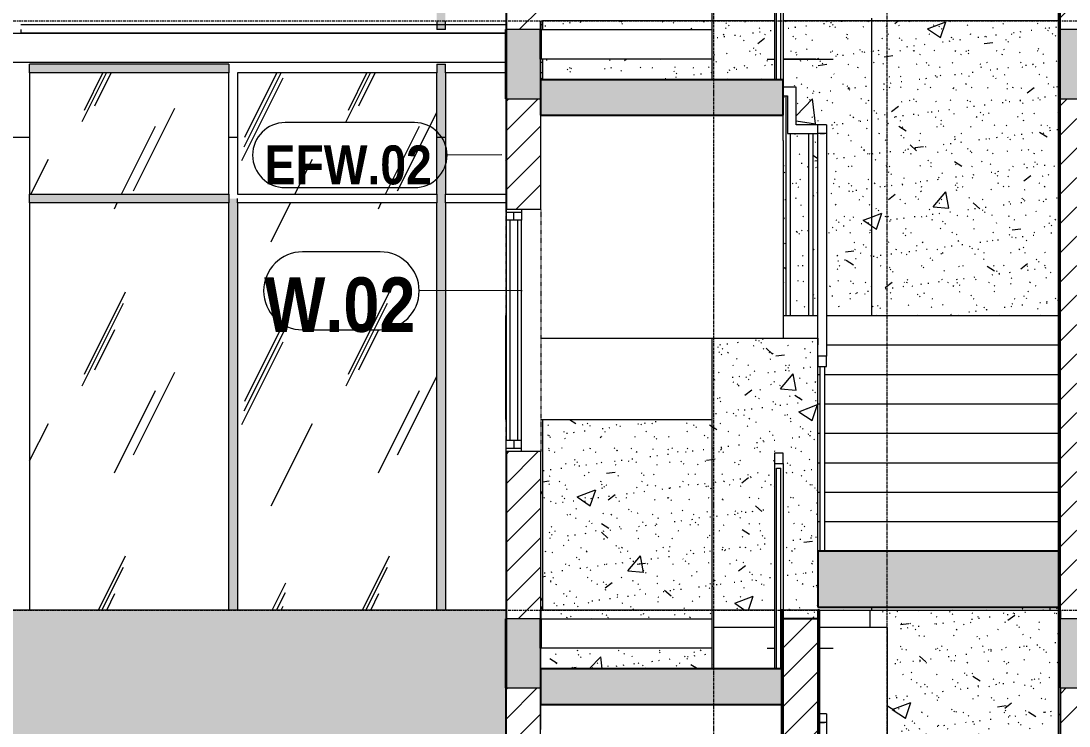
# Model space of a CAD drawing. Header units: millimetres. Extents: x 1240 to 198004, y -7796 to 35300.
# Drawn here: x 20537 to 26587, y 4930 to 9000 of the extents above; entities that cross this region are included whole.
import ezdxf

# ---------------------------------------------------------------- set-up
doc = ezdxf.new("R2010")
doc.units = ezdxf.units.MM
for name, pattern in [('1 NÉT CALL OUT', [6, 3, -3]), ('Centre', [31.75, 6.35, -4.7625, 15.875, -4.7625]), ('Grid Line', [22.225, 12.7, -3.175, 3.175, -3.175])]:
    doc.linetypes.add(name, pattern=pattern)
for name, color, linetype, lineweight in [('0-1', 7, 'Continuous', 5), ('A-DETL-GENF-1', 7, 'Continuous', 9), ('A-DETL-THIN', 151, 'Continuous', 9), ('A-FLOR', 192, 'Continuous', 9), ('A-FLOR-1', 10, 'Continuous', 35), ('A-FLOR-2', 7, 'Continuous', 9), ('A-FLOR-HRAL', 11, 'Continuous', 9), ('A-FLOR-HRAL-2', 11, 'Continuous', 18), ('A-FLOR-LEVL-2', 51, 'Centre', 9), ('A-FLOR-PATT-1', 7, 'Continuous', 9), ('A-GLAZ', 151, 'Continuous', 9), ('A-GLAZ-3', 7, '1 NÉT CALL OUT', 9), ('A-GLAZ-4', 55, '1 NÉT CALL OUT', 9), ('A-GLAZ-5', 151, 'Continuous', 18), ('A-GLAZ-CURT', 52, 'Continuous', 9), ('A-GLAZ-CWMG', 51, 'Continuous', 9), ('A-GLAZ-IDEN', 152, 'Continuous', 9), ('A-WALL', 113, 'Continuous', 9), ('A-WALL-1', 113, 'Continuous', 25), ('A-WALL-IDEN', 211, 'Continuous', 9), ('A-WALL-PATT-3', 111, 'Continuous', 5), ('A-WALL-PATT-4', 111, 'Continuous', 9), ('E-LITE-EQPM', 33, 'Continuous', 9), ('I-WALL', 2, 'Continuous', 9), ('I-WALL-2', 2, 'Continuous', 25), ('S-BEAM-1', 12, 'Continuous', 5), ('S-BEAM-2', 10, 'Continuous', 35), ('S-BEAM-3', 7, 'Continuous', 9), ('S-COLS-1', 7, 'Continuous', 9), ('S-GRID-1', 1, 'Grid Line', 9), ('S-STRS', 31, 'Continuous', 9), ('S-STRS-1', 31, 'Continuous', 5), ('S-STRS-2', 31, 'Continuous', 25)]:
    doc.layers.add(name, color=color, linetype=linetype, lineweight=lineweight)
doc.styles.add('Arial_B', font='arialbd.ttf', dxfattribs={"width": 0.85, "height": 225})
doc.styles.add('Arial_B_1', font='arialbd.ttf', dxfattribs={"width": 0.85, "height": 315})
pattern_1 = [(45, (377.74, 0), (-84.8528, 84.8528), [])]
pattern_2 = [(63.435, (2168, 104.33), (-0.001, 1524.001), [532.46, -2875.3]), (63.435, (644, 104.33), (-0.001, 1524.001), [532.46, -2875.3]), (63.435, (2897.55, 398.8), (-0.001, 1524.001), [532.46, -2875.3]), (63.435, (1373.55, 398.8), (-0.001, 1524.001), [532.46, -2875.3]), (63.435, (2787.1, 294.83), (-0.001, 1524.001), [532.46, -2875.3]), (63.435, (1263.1, 294.83), (-0.001, 1524.001), [532.46, -2875.3]), (63.435, (2674.6, 890.1), (-0.001, 1524.001), [258.8, -3148.965]), (63.435, (1150.6, 890.1), (-0.001, 1524.001), [258.8, -3148.965]), (63.435, (2600.96, 797.95), (-0.001, 1524.001), [532.46, -2875.3]), (63.435, (1076.96, 797.95), (-0.001, 1524.001), [532.46, -2875.3]), (63.435, (2613.95, 864.1), (-0.001, 1524.001), [532.46, -2875.3]), (63.435, (1089.95, 864.1), (-0.001, 1524.001), [532.46, -2875.3]), (63.435, (1999.1, 573.94), (-0.001, 1524.001), [532.46, -2875.3]), (63.435, (475.1, 573.94), (-0.001, 1524.001), [532.46, -2875.3]), (63.435, (2012.1, 651.9), (-0.001, 1524.001), [532.46, -2875.3]), (63.435, (488.1, 651.9), (-0.001, 1524.001), [532.46, -2875.3]), (63.435, (2015.6, 708.1), (-0.001, 1524.001), [532.46, -2875.3]), (63.435, (491.6, 708.1), (-0.001, 1524.001), [532.46, -2875.3])]
pattern_3 = [(50, (377.7, 0), (1093.104, -95.634), [114.3, -1257.3]), (355, (377.7, 0), (-211.457, 1146.34), [91.44, -1005.84]), (100.451, (468.8, -8), (881.656, 1050.7), [97.14, -1068.54]), (46.184, (377.7, 304.8), (1626.475, -252.26), [171.45, -1885.95]), (96.636, (513.3, 283.8), (1424.42, 1484.565), [145.71, -1602.81]), (351.184, (377.7, 304.8), (1424.43, 1484.55), [137.16, -1508.76]), (21, (530.1, 228.6), (909.686, -613.59), [114.3, -1257.3]), (326, (530.1, 228.6), (370.81, 1105.13), [91.44, -1005.84]), (71.451, (606, 177.5), (1280.503, 491.528), [97.14, -1068.54]), (37.5, (377.74, 0), (18.5313, 507.33), [50.292, -943.356, 50.292, -970.788, -1009.65]), (37.5, (377.74, 0), (18.5313, 507.33), [-2014.728, 50.292, -959.358]), (7.5, (377.74, 0), (400.918, 601.084), [50.292, -531.876, 50.292, -920.496, -384.81]), (7.5, (377.74, 0), (400.918, 601.084), [-1552.956, 50.292, -334.518]), (327.5, (37.9, 0), (813.545, -34.374), [50.292, -330.708, 50.292, -1138.428, -1577.34]), (327.5, (37.9, 0), (813.545, -34.374), [-1569.72, 50.292, -1527.048]), (317.5, (-114.5, 0), (888.775, 152.56), [50.292, -445.008, 50.292, -739.14, -1120.14]), (317.5, (-114.5, 0), (888.775, 152.56), [-1284.732, 50.292, -1069.848])]
pattern_4 = [(37.5, (377.74, 0), (-4.79953, 146.8239), [5.029, -110.795, 5.029, -124.511, -123.825]), (37.5, (377.74, 0), (-4.79953, 146.8239), [-245.364, 5.029, -118.796]), (7.5, (377.74, 0), (134.8574, 215.0472), [5.029, -57.455, 5.029, -99.365, -40.005]), (7.5, (377.74, 0), (134.8574, 215.0472), [-166.878, 5.029, -34.976]), (327.5, (284.02, 0), (237.29776, 0.4316), [5.029, -33.071, 5.029, -132.131, -179.07]), (327.5, (284.02, 0), (237.29776, 0.4316), [-175.26, 5.029, -174.041]), (317.5, (284.02, 0), (229.067, 66.8792), [5.029, -14.021, 5.029, -84.887, -102.87]), (317.5, (284.02, 0), (229.067, 66.8792), [-108.966, 5.029, -97.841])]
pattern_5 = [(45, (377.74, 0), (-79.5495, 79.5495), [])]

# ---------------------------------------------------------------- blocks, each defined once
blk = doc.blocks.new('NCV_TKTC_KET CAU_rvt-1-TKCS_MẶT ĐỨNG NỘI KHU 1')
at = {"layer": 'A-FLOR-PATT-1'}
h = blk.add_hatch(color=256, dxfattribs=at)
h.paths.add_polyline_path([(23535.3, 8780), (23537.4, 8780), (23537.4, 8950), (23535.3, 8948.3)])
h.paths.add_polyline_path([(23335.3, 8780), (23337.4, 8781.7), (23337.4, 8950), (23335.3, 8950)])
h = blk.add_hatch(color=256, dxfattribs=at)
h.paths.add_polyline_path([(23337.4, 5380), (23337.4, 5550), (23335.3, 5550), (23335.3, 5380)])
h.paths.add_polyline_path([(23537.4, 5380), (23537.4, 5550), (23535.3, 5550), (23535.3, 5380)])
at = {"layer": 'S-BEAM-1'}
for points in [[(23335.3, 8550), (23337.4, 8550), (23337.4, 8950), (23335.3, 8950), (23335.3, 8770.8)], [(23335.3, 5150), (23337.4, 5150), (23337.4, 5550), (23335.3, 5550)]]:
    blk.add_hatch(color=256, dxfattribs=at).paths.add_polyline_path(points)
at = {"layer": 'A-FLOR-1'}
for p, q in [((23337.4, 8950), (23335.3, 8950)), ((23335.3, 8950), (23335.3, 8780)), ((23537.4, 8950), (23535.3, 8950)), ((23537.4, 8780), (23537.4, 8950)), ((23335.3, 8780), (23337.4, 8780)), ((23535.3, 8780), (23537.4, 8780)), ((23337.4, 5550), (23335.3, 5550)), ((23335.3, 5550), (23335.3, 5380)), ((23537.4, 5550), (23535.3, 5550)), ((23537.4, 5380), (23537.4, 5550)), ((23335.3, 5380), (23337.4, 5380)), ((23535.3, 5380), (23537.4, 5380))]:
    blk.add_line(p, q, dxfattribs=at)
at = {"layer": 'A-FLOR-2'}
for p, q in [((17636.9, 8930), (23335.3, 8930)), ((23537.4, 8950), (24526.9, 8950)), ((24526.9, 8780), (23537.4, 8780)), ((23335.3, 8760), (17636.9, 8760)), ((23547.4, 8760), (23537.4, 8760)), ((23537.4, 5550), (24526.9, 5550)), ((24526.9, 5380), (23537.4, 5380))]:
    blk.add_line(p, q, dxfattribs=at)
at = {"layer": 'S-BEAM-2'}
for p, q in [((23337.4, 8950), (23335.3, 8950)), ((23335.3, 8950), (23335.3, 8550)), ((23335.3, 8550), (23337.4, 8550)), ((23337.4, 5550), (23335.3, 5550)), ((23335.3, 5550), (23335.3, 5150)), ((23335.3, 5150), (23337.4, 5150))]:
    blk.add_line(p, q, dxfattribs=at)
at = {"layer": 'S-BEAM-3'}
for p, q in [((17636.9, 8930), (23335.3, 8930)), ((17636.9, 8330), (20586.9, 8330)), ((21736.9, 8330), (21786.9, 8330)), ((22936.9, 8330), (22986.9, 8330)), ((23335.3, 6700), (23335.3, 7300)), ((23335.3, 7300), (23337.4, 7300)), ((23335.3, 6700), (23337.4, 6700)), ((23537.4, 6700), (24526.9, 6700))]:
    blk.add_line(p, q, dxfattribs=at)
at = {"layer": 'S-COLS-1'}
for p, q in [((24536.9, 5500), (24536.9, 5600)), ((25436.9, 5600), (25436.9, 5500)), ((24886.5, 5500), (24536.9, 5500)), ((24536.9, 5260), (24536.9, 5500)), ((24886.5, 5500), (24536.9, 5500)), ((25436.9, 5500), (25147, 5500)), ((25536.9, 5500), (25147, 5500)), ((25536.9, 5500), (25536.9, 3900))]:
    blk.add_line(p, q, dxfattribs=at)
blk = doc.blocks.new('1_FAMILY RVT - W01-WxH 1400x6000-587637-TKCS_MẶT ĐỨNG NỘI KHU 1')
at = {"layer": 'A-GLAZ'}
for p, q in [((23337.4, 11250.9), (23337.4, 9977.9)), ((23426.3, 9977.9), (23426.3, 11250.9))]:
    blk.add_line(p, q, dxfattribs=at)
at = {"layer": 'A-GLAZ-4'}
for p, q in [((23337.4, 9914.4), (23337.4, 11314.4)), ((23537.4, 11314.4), (23537.4, 9914.4))]:
    blk.add_line(p, q, dxfattribs=at)
at = {"layer": 'A-GLAZ-5'}
for p, q in [((23337.4, 11314.4), (23537.4, 11314.4)), ((23337.4, 11314.4), (23337.4, 11250.9)), ((23426.3, 11314.4), (23426.3, 11250.9)), ((23426.3, 11295.4), (23337.4, 11295.4)), ((23381.8, 11250.9), (23381.8, 11295.4)), ((23426.3, 11250.9), (23337.4, 11250.9)), ((23359.6, 11250.9), (23359.6, 9977.9)), ((23404, 11250.9), (23404, 9977.9)), ((23426.3, 9977.9), (23337.4, 9977.9)), ((23337.4, 9914.4), (23337.4, 9977.9)), ((23337.4, 9933.5), (23426.3, 9933.5)), ((23381.8, 9977.9), (23381.8, 9933.5)), ((23426.3, 9914.4), (23426.3, 9977.9)), ((23537.4, 9914.4), (23337.4, 9914.4))]:
    blk.add_line(p, q, dxfattribs=at)
blk = doc.blocks.new('Railing - 25mm-949251-TKCS_MẶT ĐỨNG NỘI KHU 1')
at = {"layer": 'A-FLOR-HRAL'}
for p, q in [((24899, 26819.3), (24924, 26819.3)), ((24899, 25660), (24899, 26819.3)), ((24924, 25660), (24924, 26819.3))]:
    blk.add_line(p, q, dxfattribs=at)
blk = doc.blocks.new('Railing - 25mm-949245-TKCS_MẶT ĐỨNG NỘI KHU 1')
at = {"layer": 'A-FLOR-HRAL'}
for p, q in [((24954.8, 24300), (24954.8, 25568.8)), ((24979.8, 24300), (24979.8, 25350))]:
    blk.add_line(p, q, dxfattribs=at)
blk = doc.blocks.new('Railing - 25mm-702173-TKCS_MẶT ĐỨNG NỘI KHU 1')
at = {"layer": 'A-FLOR-HRAL'}
for p, q in [((25084.8, 24300), (25084.8, 25350)), ((25109.8, 24300), (25109.8, 25350))]:
    blk.add_line(p, q, dxfattribs=at)
blk = doc.blocks.new('Railing - 25mm-949247-TKCS_MẶT ĐỨNG NỘI KHU 1')
at = {"layer": 'A-FLOR-HRAL'}
blk.add_line((25149.8, 25350), (25174.8, 25350), dxfattribs=at)
blk = doc.blocks.new('Railing - 25mm-948473-TKCS_MẶT ĐỨNG NỘI KHU 1')
at = {"layer": 'A-FLOR-HRAL'}
for p, q in [((25149.8, 22940), (25149.8, 24005.7)), ((25174.8, 24005.7), (25174.8, 22940))]:
    blk.add_line(p, q, dxfattribs=at)
blk = doc.blocks.new('Railing - Railing-954439-TKCS_MẶT ĐỨNG NỘI KHU 1')
at = {"layer": 'A-FLOR-HRAL'}
for p, q in [((24886.5, 26844.8), (24886.5, 25660)), ((24936.5, 26844.8), (24936.5, 25660)), ((25011.5, 25618.8), (24936.9, 25618.8)), ((25011.5, 25400), (25011.5, 25618.8)), ((24936.9, 25568.8), (24961.5, 25568.8)), ((24961.5, 25568.8), (24961.5, 25350)), ((25062.3, 25400), (25011.5, 25400)), ((25137.3, 25400), (25062.3, 25400)), ((25137.3, 25351.2), (25137.3, 25400)), ((25187.3, 25400), (25137.3, 25400)), ((25187.3, 25400), (25187.3, 25351.2)), ((24961.5, 25350), (25062.3, 25350)), ((25062.3, 25350), (25137.3, 25350)), ((25137.3, 24065.4), (25137.3, 25351.2)), ((25187.3, 25351.2), (25137.3, 25351.2)), ((25187.3, 25351.2), (25187.3, 24065.4))]:
    blk.add_line(p, q, dxfattribs=at)
at = {"layer": 'A-FLOR-HRAL-2'}
for p, q in [((24936.5, 26904.6), (24886.5, 26904.6)), ((24886.5, 26904.6), (24886.5, 26844.8)), ((24936.5, 26844.8), (24936.5, 26904.6)), ((24886.5, 26844.8), (24936.5, 26844.8)), ((25137.3, 24065.4), (25137.3, 24005.7)), ((25187.3, 24065.4), (25137.3, 24065.4)), ((25187.3, 24005.7), (25187.3, 24065.4)), ((25137.3, 24005.7), (25187.3, 24005.7))]:
    blk.add_line(p, q, dxfattribs=at)
for name in ['Railing - 25mm-949251-TKCS_MẶT ĐỨNG NỘI KHU 1', 'Railing - 25mm-949245-TKCS_MẶT ĐỨNG NỘI KHU 1', 'Railing - 25mm-702173-TKCS_MẶT ĐỨNG NỘI KHU 1', 'Railing - 25mm-949247-TKCS_MẶT ĐỨNG NỘI KHU 1', 'Railing - 25mm-948473-TKCS_MẶT ĐỨNG NỘI KHU 1']:
    blk.add_blockref(name, (0, 0))
blk = doc.blocks.new('Railing - Railing-V33-TKCS_MẶT ĐỨNG NỘI KHU 1')
at = {"layer": 'A-FLOR-HRAL'}
for p, q in [((24886.5, 6444.8), (24886.5, 5260)), ((24936.5, 6444.8), (24936.5, 5600)), ((25187.3, 5000), (25147, 5000)), ((25187.3, 5000), (25187.3, 4951.2)), ((25187.3, 4951.2), (25147, 4951.2)), ((25187.3, 4951.2), (25187.3, 3665.4))]:
    blk.add_line(p, q, dxfattribs=at)
at = {"layer": 'A-FLOR-HRAL-2'}
for p, q in [((24936.5, 6504.6), (24886.5, 6504.6)), ((24886.5, 6504.6), (24886.5, 6444.8)), ((24936.5, 6444.8), (24936.5, 6504.6)), ((24886.5, 6444.8), (24936.5, 6444.8)), ((25137.3, 3665.4), (25137.3, 3605.7)), ((25187.3, 3665.4), (25137.3, 3665.4)), ((25187.3, 3605.7), (25187.3, 3665.4)), ((25137.3, 3605.7), (25187.3, 3605.7))]:
    blk.add_line(p, q, dxfattribs=at)
for name in ['Railing - 25mm-949251-TKCS_MẶT ĐỨNG NỘI KHU 1', 'Railing - 25mm-949247-TKCS_MẶT ĐỨNG NỘI KHU 1', 'Railing - 25mm-948473-TKCS_MẶT ĐỨNG NỘI KHU 1']:
    blk.add_blockref(name, (0, -20400))
blk = doc.blocks.new('System Panel - Glazed-1286806-TKCS_MẶT ĐỨNG NỘI KHU 1')
at = {"layer": 'A-GLAZ-CURT'}
h = blk.add_hatch(dxfattribs=at)
h.set_pattern_fill('FP_2', color=256, style=0, pattern_type=2)
h.set_pattern_definition(pattern_2)
h.paths.add_polyline_path([(22936.9, 5600), (22936.9, 7950), (21786.9, 7950), (21786.9, 5600)])
for p, q in [((22936.9, 7950), (21786.9, 7950)), ((21786.9, 7950), (21786.9, 5600)), ((22936.9, 5600), (22936.9, 7950))]:
    blk.add_line(p, q, dxfattribs=at)
blk = doc.blocks.new('System Panel - Glazed-V35-TKCS_MẶT ĐỨNG NỘI KHU 1')
at = {"layer": 'A-GLAZ-CURT'}
h = blk.add_hatch(dxfattribs=at)
h.set_pattern_fill('FP_2', color=256, style=0, pattern_type=2)
h.set_pattern_definition(pattern_2)
h.paths.add_polyline_path([(23162.9, 5600), (23337.4, 5600), (23337.4, 6700), (23335.3, 6700), (23335.3, 7300), (23337.4, 7300), (23337.4, 7950), (22986.9, 7950), (22986.9, 5600)])
h.paths.add_polyline_path([(23547.4, 5600), (23547.4, 6700), (23537.4, 6700), (23537.4, 5600)])
for p, q in [((23337.4, 7950), (22986.9, 7950)), ((22986.9, 7950), (22986.9, 5600))]:
    blk.add_line(p, q, dxfattribs=at)
blk = doc.blocks.new('System Panel - Glazed-1286807-TKCS_MẶT ĐỨNG NỘI KHU 1')
at = {"layer": 'A-GLAZ-CURT'}
h = blk.add_hatch(dxfattribs=at)
h.set_pattern_fill('FP_2', color=256, style=0, pattern_type=2)
h.set_pattern_definition(pattern_2)
h.paths.add_polyline_path([(22936.9, 8000), (22936.9, 8700), (21786.9, 8700), (21786.9, 8000)])
for p, q in [((22936.9, 8700), (21786.9, 8700)), ((21786.9, 8700), (21786.9, 8000)), ((22936.9, 8000), (22936.9, 8700)), ((21786.9, 8000), (22936.9, 8000))]:
    blk.add_line(p, q, dxfattribs=at)
blk = doc.blocks.new('System Panel - Glazed-V36-TKCS_MẶT ĐỨNG NỘI KHU 1')
at = {"layer": 'A-GLAZ-CURT'}
h = blk.add_hatch(dxfattribs=at)
h.set_pattern_fill('FP_2', color=256, style=0, pattern_type=2)
h.set_pattern_definition(pattern_2)
h.paths.add_polyline_path([(22986.9, 8000), (23337.4, 8000), (23337.4, 8550), (23335.3, 8550), (23335.3, 8700), (22986.9, 8700)])
h.paths.add_polyline_path([(23537.4, 8660), (23547.4, 8660), (23547.4, 8700), (23537.4, 8700)])
for p, q in [((23335.3, 8700), (22986.9, 8700)), ((22986.9, 8700), (22986.9, 8000)), ((23547.4, 8700), (23537.4, 8700)), ((22986.9, 8000), (23337.4, 8000))]:
    blk.add_line(p, q, dxfattribs=at)
blk = doc.blocks.new('Rectangular Mullion - 50 x 100mm-1286801-TKCS_MẶT ĐỨNG NỘI KHU 1')
at = {"layer": 'A-GLAZ-CWMG'}
blk.add_hatch(color=256, dxfattribs=at).paths.add_polyline_path([(20586.9, 8700), (21736.9, 8700), (21736.9, 8750), (20586.9, 8750)])
for p, q in [((20586.9, 8700), (20586.9, 8750)), ((21736.9, 8750), (20586.9, 8750)), ((21736.9, 8750), (21736.9, 8700))]:
    blk.add_line(p, q, dxfattribs=at)
blk = doc.blocks.new('Rectangular Mullion - 50 x 100mm-1286804-TKCS_MẶT ĐỨNG NỘI KHU 1')
at = {"layer": 'A-GLAZ-CWMG'}
blk.add_hatch(color=256, dxfattribs=at).paths.add_polyline_path([(21736.9, 5600), (21786.9, 5600), (21786.9, 7975), (21736.9, 7975), (21736.9, 6255.8)])
for p, q in [((21736.9, 7975), (21736.9, 7950)), ((21786.9, 7950), (21786.9, 7975))]:
    blk.add_line(p, q, dxfattribs=at)
blk = doc.blocks.new('Rectangular Mullion - 50 x 100mm-1286805-TKCS_MẶT ĐỨNG NỘI KHU 1')
at = {"layer": 'A-GLAZ-CWMG'}
blk.add_hatch(color=256, dxfattribs=at).paths.add_polyline_path([(22986.9, 7975), (22986.9, 8750), (22936.9, 8750), (22936.9, 7975)])
for p, q in [((22936.9, 8750), (22986.9, 8750)), ((22936.9, 8750), (22936.9, 8700)), ((22986.9, 8700), (22986.9, 8750)), ((22936.9, 8000), (22936.9, 7975)), ((22986.9, 7975), (22986.9, 8000))]:
    blk.add_line(p, q, dxfattribs=at)
blk = doc.blocks.new('Rectangular Mullion - 50 x 100mm-V41-TKCS_MẶT ĐỨNG NỘI KHU 1')
at = {"layer": 'A-GLAZ-CWMG'}
blk.add_hatch(color=256, dxfattribs=at).paths.add_polyline_path([(22936.9, 8950), (22986.9, 8950), (22986.9, 11375), (22936.9, 11375), (22936.9, 9000)])
for p, q in [((22936.9, 11375), (22936.9, 11350)), ((22986.9, 11350), (22986.9, 11375)), ((22936.9, 9000), (22936.9, 8950)), ((22986.9, 8950), (22986.9, 9000)), ((22986.9, 8950), (22936.9, 8950))]:
    blk.add_line(p, q, dxfattribs=at)
blk = doc.blocks.new('LIC_03 - LIC_03-ĐÈN LED ỐP TRẦN CHỐNG BỤI_ 1x24w_ ÁNH SÁNG TRẮNG 6000k-4360032-TKCS_MẶT ĐỨNG NỘI KHU 1')
at = {"layer": 'E-LITE-EQPM'}
for p, q in [((24845.3, 8780), (24886.5, 8780)), ((25035.3, 8780), (24934.4, 8780)), ((24935.6, 8780), (25035.3, 8780)), ((24936.5, 8780), (25225.3, 8780)), ((24945.3, 8780), (25125.3, 8780)), ((25125.3, 8780), (24945.3, 8780))]:
    blk.add_line(p, q, dxfattribs=at)
blk = doc.blocks.new('LIC_03 - LIC_03-ĐÈN LED ỐP TRẦN CHỐNG BỤI_ 1x24w_ ÁNH SÁNG TRẮNG 6000k-V261-TKCS_MẶT ĐỨNG NỘI KHU 1')
at = {"layer": 'E-LITE-EQPM'}
for p, q in [((24845.3, 5380), (24886.5, 5380)), ((25147, 5380), (25225.3, 5380)), ((25148.8, 5380), (25148.9, 5380))]:
    blk.add_line(p, q, dxfattribs=at)
blk = doc.blocks.new('System Panel - Glazed-V266-TKCS_MẶT ĐỨNG NỘI KHU 1')
at = {"layer": 'A-GLAZ-CURT'}
h = blk.add_hatch(dxfattribs=at)
h.set_pattern_fill('FP_2', color=256, style=0, pattern_type=2)
h.set_pattern_definition(pattern_2)
h.paths.add_polyline_path([(21736.9, 5600), (21736.9, 7950), (20586.9, 7950), (20586.9, 5600)])
for p, q in [((21736.9, 7950), (20586.9, 7950)), ((20586.9, 7950), (20586.9, 5600)), ((21736.9, 5600), (21736.9, 7950))]:
    blk.add_line(p, q, dxfattribs=at)
blk = doc.blocks.new('System Panel - Glazed-V267-TKCS_MẶT ĐỨNG NỘI KHU 1')
at = {"layer": 'A-GLAZ-CURT'}
h = blk.add_hatch(dxfattribs=at)
h.set_pattern_fill('FP_2', color=256, style=0, pattern_type=2)
h.set_pattern_definition(pattern_2)
h.paths.add_polyline_path([(21736.9, 8000), (21736.9, 8700), (20586.9, 8700), (20586.9, 8000)])
for p, q in [((21736.9, 8700), (20586.9, 8700)), ((20586.9, 8700), (20586.9, 8000)), ((21736.9, 8000), (21736.9, 8700)), ((20586.9, 8000), (21736.9, 8000))]:
    blk.add_line(p, q, dxfattribs=at)
blk = doc.blocks.new('Rectangular Mullion - 50 x 100mm-1286803-TKCS_MẶT ĐỨNG NỘI KHU 1')
at = {"layer": 'A-GLAZ-CWMG'}
blk.add_hatch(color=256, dxfattribs=at).paths.add_polyline_path([(20586.9, 18150), (21736.9, 18150), (21736.9, 18200), (20586.9, 18200)])
for p, q in [((20586.9, 18150), (20586.9, 18200)), ((21736.9, 18200), (21736.9, 18150))]:
    blk.add_line(p, q, dxfattribs=at)
blk = doc.blocks.new('CTL_WALL TAG NO MARK - 10-2062273-TKCS_MẶT ĐỨNG NỘI KHU 1')
at = {"layer": 'A-WALL-IDEN'}
for p, q in [((16488.7, 30459.2), (15741, 30459.2)), ((15741, 30084.2), (16488.7, 30084.2))]:
    blk.add_line(p, q, dxfattribs=at)
for centre, start, end in [((15741, 30271.7), 90, 270), ((16488.7, 30271.7), 270, 90)]:
    blk.add_arc(centre, 187.5, start, end, dxfattribs=at)
blk = doc.blocks.new('SSA-WINDOW TAG - 10-2062020-TKCS_MẶT ĐỨNG NỘI KHU 1')
at = {"layer": 'A-GLAZ-IDEN'}
for p, q in [((22610.6, 7667.3), (22163, 7667.3)), ((22163, 7217.3), (22610.6, 7217.3))]:
    blk.add_line(p, q, dxfattribs=at)
for centre, start, end in [((22163, 7442.3), 90, 270), ((22610.6, 7442.3), 270, 90)]:
    blk.add_arc(centre, 225, start, end, dxfattribs=at)

msp = doc.modelspace()

# ---------------------------------------------------------------- hatches: boundary and pattern name
at = {"layer": 'A-DETL-GENF-1'}
h = msp.add_hatch(color=256, dxfattribs=at)
h.paths.add_polyline_path([(44535.3, 8350), (44535.3, 8950), (26535.3, 8950), (26535.3, 8550), (26735.3, 8550), (26735.3, 8750), (28436.9, 8750), (28436.9, 8500), (28635.3, 8500), (28635.3, 8750), (30535.3, 8750), (30535.3, 8500), (30736.9, 8500), (30736.9, 8750), (33335.3, 8750), (33335.3, 8500), (33535.3, 8500), (33535.3, 8750), (35535.3, 8750), (35535.3, 8500), (35737.4, 8500), (35737.4, 8750), (39935.6, 8750), (39935.6, 8350), (40235.6, 8350), (40235.6, 8750), (44235.3, 8750), (44235.3, 8350)])
h.paths.add_polyline_path([(23535.3, 8550), (23535.3, 8950), (23337.4, 8950), (23337.4, 8550)])
h = msp.add_hatch(color=256, dxfattribs=at)
h.paths.add_polyline_path([(44535.3, 4950), (44535.3, 5550), (26535.3, 5550), (26535.3, 5150), (26735.3, 5150), (26735.3, 5350), (28436.9, 5350), (28436.9, 5100), (28635.3, 5100), (28635.3, 5350), (30535.3, 5350), (30535.3, 5100), (30736.9, 5100), (30736.9, 5350), (33335.3, 5350), (33335.3, 5100), (33535.3, 5100), (33535.3, 5350), (35535.3, 5350), (35535.3, 5100), (35737.4, 5100), (35737.4, 5350), (39935.6, 5350), (39935.6, 4950), (40235.6, 4950), (40235.6, 5350), (44235.3, 5350), (44235.3, 4950)])
h.paths.add_polyline_path([(23535.3, 5150), (23535.3, 5550), (23337.4, 5550), (23337.4, 5150)])
at = {"layer": 'A-WALL-PATT-3'}
h = msp.add_hatch(color=256, dxfattribs=at)
h.paths.add_polyline_path([(23162.9, 2200), (23336.9, 2200), (23336.9, 3290), (17236.9, 3290), (17236.9, 2200), (20579.6, 2200)])
h.paths.add_polyline_path([(17996.2, 3300), (23335.3, 3300), (23335.3, 4690), (17236.9, 4690), (17236.9, 3300), (17350.4, 3300)])
h.paths.add_polyline_path([(17236.9, 4700), (23336.9, 4700), (23337.4, 5600), (17236.9, 5600)])
at = {"layer": 'A-WALL-PATT-4'}
h = msp.add_hatch(dxfattribs=at)
h.set_pattern_fill('FP_1', color=256, style=0, pattern_type=2)
h.set_pattern_definition(pattern_1)
h.paths.add_polyline_path([(23535.3, 8950), (23537.4, 8950), (23537.4, 9914.4), (23337.4, 9914.4), (23337.4, 8950)])
h.paths.add_polyline_path([(23337.4, 11314.4), (23537.4, 11314.4), (23537.4, 12200), (23535.3, 12200), (23535.3, 11950), (23337.4, 11950)])
h = msp.add_hatch(dxfattribs=at)
h.set_pattern_fill('FP_1', color=256, style=0, pattern_type=2)
h.set_pattern_definition(pattern_1)
h.paths.add_polyline_path([(26536.9, 8950), (26736.9, 8950), (26735.3, 11950), (26536.9, 11950), (26536.9, 10028.3)])
h = msp.add_hatch(dxfattribs=at)
h.set_pattern_fill('FP_5', color=256, style=0, pattern_type=2)
h.set_pattern_definition(pattern_3)
h.paths.add_polyline_path([(24454.6, 5600), (24526.9, 5600), (24526.9, 6700), (23547.4, 6700), (23547.4, 5600)])
h.paths.add_polyline_path([(23547.4, 8660), (24526.9, 8660), (24526.9, 8780), (23547.4, 8780), (23547.4, 8770.8)])
h.paths.add_polyline_path([(24454.6, 8950), (24526.9, 8950), (24526.9, 9000), (23547.4, 9000), (23547.4, 8950), (23561.8, 8950)])
h = msp.add_hatch(dxfattribs=at)
h.set_pattern_fill('FP_4', color=256, style=0, pattern_type=2)
h.set_pattern_definition(pattern_4)
h.paths.add_polyline_path([(24454.6, 5600), (24526.9, 5600), (24526.9, 6700), (23547.4, 6700), (23547.4, 5600)])
h.paths.add_polyline_path([(23547.4, 8660), (24526.9, 8660), (24526.9, 8780), (23547.4, 8780), (23547.4, 8770.8)])
h.paths.add_polyline_path([(24454.6, 8950), (24526.9, 8950), (24526.9, 9000), (23547.4, 9000), (23547.4, 8950), (23561.8, 8950)])
h = msp.add_hatch(dxfattribs=at)
h.set_pattern_fill('FP_5', color=256, style=0, pattern_type=2)
h.set_pattern_definition(pattern_3)
h.paths.add_polyline_path([(24526.9, 5600), (24536.9, 5600), (24536.9, 7170), (24526.9, 7170), (24526.9, 5627)])
h.paths.add_polyline_path([(24526.9, 8660), (24536.9, 8660), (24536.9, 9000), (24526.9, 9000), (24526.9, 8770.8)])
h = msp.add_hatch(dxfattribs=at)
h.set_pattern_fill('FP_4', color=256, style=0, pattern_type=2)
h.set_pattern_definition(pattern_4)
h.paths.add_polyline_path([(24526.9, 5600), (24536.9, 5600), (24536.9, 7170), (24526.9, 7170), (24526.9, 5627)])
h.paths.add_polyline_path([(24526.9, 8660), (24536.9, 8660), (24536.9, 9000), (24526.9, 9000), (24526.9, 8770.8)])
h = msp.add_hatch(dxfattribs=at)
h.set_pattern_fill('FP_5', color=256, style=0, pattern_type=2)
h.set_pattern_definition(pattern_3)
h.paths.add_polyline_path([(24536.9, 5600), (24886.5, 5600), (24886.5, 6504.6), (24936.5, 6504.6), (24937, 5600), (25436.9, 5600), (25436.9, 5616.2), (25136.9, 5616.2), (25136.9, 7170), (24536.9, 7170), (24536.9, 5627)])
h.paths.add_polyline_path([(25436.9, 7300), (25436.9, 9000), (24936.5, 9000), (24936.9, 8618.8), (25011.5, 8618.8), (25011.5, 8400), (25187.3, 8400), (25187.3, 7300)])
h.paths.add_polyline_path([(24979.8, 7300), (25084.8, 7300), (25084.8, 8350), (24979.8, 8350), (24979.8, 7460.8)])
h.paths.add_polyline_path([(24936.9, 7300), (24954.8, 7300), (24954.8, 8568.8), (24936.9, 8568.8), (24936.9, 7460.8)])
h.paths.add_polyline_path([(25137.3, 7300), (25137.3, 8350), (25109.8, 8350), (25109.8, 7300), (25136.9, 7300)])
h.paths.add_polyline_path([(24886.5, 8660), (24886.5, 9000), (24536.9, 9000), (24536.9, 8660)])
h = msp.add_hatch(dxfattribs=at)
h.set_pattern_fill('FP_4', color=256, style=0, pattern_type=2)
h.set_pattern_definition(pattern_4)
h.paths.add_polyline_path([(24536.9, 5600), (24886.5, 5600), (24886.5, 6504.6), (24936.5, 6504.6), (24937, 5600), (25436.9, 5600), (25436.9, 5616.2), (25136.9, 5616.2), (25136.9, 7170), (24536.9, 7170), (24536.9, 5627)])
h.paths.add_polyline_path([(25436.9, 7300), (25436.9, 9000), (24936.5, 9000), (24936.9, 8618.8), (25011.5, 8618.8), (25011.5, 8400), (25187.3, 8400), (25187.3, 7300)])
h.paths.add_polyline_path([(24979.8, 7300), (25084.8, 7300), (25084.8, 8350), (24979.8, 8350), (24979.8, 7460.8)])
h.paths.add_polyline_path([(24936.9, 7300), (24954.8, 7300), (24954.8, 8568.8), (24936.9, 8568.8), (24936.9, 7460.8)])
h.paths.add_polyline_path([(25137.3, 7300), (25137.3, 8350), (25109.8, 8350), (25109.8, 7300), (25136.9, 7300)])
h.paths.add_polyline_path([(24886.5, 8660), (24886.5, 9000), (24536.9, 9000), (24536.9, 8660)])
h = msp.add_hatch(dxfattribs=at)
h.set_pattern_fill('FP_5', color=256, style=0, pattern_type=2)
h.set_pattern_definition(pattern_3)
h.paths.add_polyline_path([(25446.9, 5600), (25446.9, 5616.2), (25436.9, 5616.2), (25436.9, 5600)])
h.paths.add_polyline_path([(25446.9, 7300), (25446.9, 9000), (25436.9, 9000), (25436.9, 7300)])
h = msp.add_hatch(dxfattribs=at)
h.set_pattern_fill('FP_4', color=256, style=0, pattern_type=2)
h.set_pattern_definition(pattern_4)
h.paths.add_polyline_path([(25446.9, 5600), (25446.9, 5616.2), (25436.9, 5616.2), (25436.9, 5600)])
h.paths.add_polyline_path([(25446.9, 7300), (25446.9, 9000), (25436.9, 9000), (25436.9, 7300)])
h = msp.add_hatch(dxfattribs=at)
h.set_pattern_fill('FP_5', color=256, style=0, pattern_type=2)
h.set_pattern_definition(pattern_3)
h.paths.add_polyline_path([(26526.9, 5600), (26526.9, 5616.2), (25446.9, 5616.2), (25446.9, 5600), (25746.3, 5600)])
h.paths.add_polyline_path([(26526.9, 7300), (26526.9, 9000), (25446.9, 9000), (25446.9, 7300), (25746.3, 7300)])
h = msp.add_hatch(dxfattribs=at)
h.set_pattern_fill('FP_4', color=256, style=0, pattern_type=2)
h.set_pattern_definition(pattern_4)
h.paths.add_polyline_path([(26526.9, 5600), (26526.9, 5616.2), (25446.9, 5616.2), (25446.9, 5600), (25746.3, 5600)])
h.paths.add_polyline_path([(26526.9, 7300), (26526.9, 9000), (25446.9, 9000), (25446.9, 7300), (25746.3, 7300)])
h = msp.add_hatch(dxfattribs=at)
h.set_pattern_fill('FP_17', color=256, style=0, pattern_type=2)
h.set_pattern_definition(pattern_5)
h.paths.add_polyline_path([(26536.9, 5600), (26535.3, 9000), (26526.9, 9000), (26526.9, 5600)])
h = msp.add_hatch(dxfattribs=at)
h.set_pattern_fill('FP_1', color=256, style=0, pattern_type=2)
h.set_pattern_definition(pattern_1)
h.paths.add_polyline_path([(23537.4, 5550), (23537.4, 6514.4), (23337.4, 6514.4), (23337.4, 5550), (23535.3, 5550)])
h.paths.add_polyline_path([(23537.4, 7914.4), (23537.4, 8800), (23535.3, 8800), (23535.3, 8550), (23337.4, 8550), (23337.4, 7914.4), (23535.3, 7914.4)])
h = msp.add_hatch(dxfattribs=at)
h.set_pattern_fill('FP_1', color=256, style=0, pattern_type=2)
h.set_pattern_definition(pattern_1)
h.paths.add_polyline_path([(26536.9, 5550), (26736.9, 5550), (26735.3, 8550), (26536.9, 8550), (26536.9, 6255.8)])
h = msp.add_hatch(dxfattribs=at)
h.set_pattern_fill('FP_5', color=256, style=0, pattern_type=2)
h.set_pattern_definition(pattern_3)
h.paths.add_polyline_path([(23536.9, 2200), (24526.9, 2200), (24526.9, 3300), (23536.9, 3300), (23536.9, 2200.4)])
h.paths.add_polyline_path([(23611.7, 5260), (24526.9, 5260), (24526.9, 5380), (23536.9, 5380), (23537.4, 5260)])
h.paths.add_polyline_path([(24526.9, 5550), (24526.9, 5600), (23537.4, 5600), (23537.4, 5550), (24454.6, 5550)])
h = msp.add_hatch(dxfattribs=at)
h.set_pattern_fill('FP_4', color=256, style=0, pattern_type=2)
h.set_pattern_definition(pattern_4)
h.paths.add_polyline_path([(23536.9, 2200), (24526.9, 2200), (24526.9, 3300), (23536.9, 3300), (23536.9, 2200.4)])
h.paths.add_polyline_path([(23611.7, 5260), (24526.9, 5260), (24526.9, 5380), (23536.9, 5380), (23537.4, 5260)])
h.paths.add_polyline_path([(24526.9, 5550), (24526.9, 5600), (23537.4, 5600), (23537.4, 5550), (24454.6, 5550)])
h = msp.add_hatch(dxfattribs=at)
h.set_pattern_fill('FP_5', color=256, style=0, pattern_type=2)
h.set_pattern_definition(pattern_3)
h.paths.add_polyline_path([(24526.9, 2200), (24536.9, 2200), (24536.9, 3770), (24526.9, 3770), (24526.9, 2483.2)])
h.paths.add_polyline_path([(25746.3, 2200), (26527.4, 2200), (26527.4, 2216.2), (25536.9, 2216.2), (25536.9, 2200)])
h.paths.add_polyline_path([(26527.4, 3900), (26526.9, 5600), (25436.9, 5600), (25436.9, 5500), (25536.9, 5500), (25536.9, 3900), (26526.9, 3900)])
h.paths.add_polyline_path([(24526.9, 5260), (24536.9, 5260), (24536.9, 5600), (24526.9, 5600), (24526.9, 5500)])
h = msp.add_hatch(dxfattribs=at)
h.set_pattern_fill('FP_4', color=256, style=0, pattern_type=2)
h.set_pattern_definition(pattern_4)
h.paths.add_polyline_path([(24526.9, 2200), (24536.9, 2200), (24536.9, 3770), (24526.9, 3770), (24526.9, 2483.2)])
h.paths.add_polyline_path([(25746.3, 2200), (26527.4, 2200), (26527.4, 2216.2), (25536.9, 2216.2), (25536.9, 2200)])
h.paths.add_polyline_path([(26527.4, 3900), (26526.9, 5600), (25436.9, 5600), (25436.9, 5500), (25536.9, 5500), (25536.9, 3900), (26526.9, 3900)])
h.paths.add_polyline_path([(24526.9, 5260), (24536.9, 5260), (24536.9, 5600), (24526.9, 5600), (24526.9, 5500)])
h = msp.add_hatch(dxfattribs=at)
h.set_pattern_fill('FP_17', color=256, style=0, pattern_type=2)
h.set_pattern_definition(pattern_5)
h.paths.add_polyline_path([(24937, 2200), (24937, 5600), (24927, 5600), (24927, 2200)])
h = msp.add_hatch(dxfattribs=at)
h.set_pattern_fill('FP_5', color=256, style=0, pattern_type=2)
h.set_pattern_definition(pattern_3)
h.paths.add_polyline_path([(25100.4, 5550), (25137, 5550), (25137, 5600), (24937, 5600), (24937, 5550), (25099.3, 5550)])
h = msp.add_hatch(dxfattribs=at)
h.set_pattern_fill('FP_4', color=256, style=0, pattern_type=2)
h.set_pattern_definition(pattern_4)
h.paths.add_polyline_path([(25100.4, 5550), (25137, 5550), (25137, 5600), (24937, 5600), (24937, 5550), (25099.3, 5550)])
h = msp.add_hatch(dxfattribs=at)
h.set_pattern_fill('FP_17', color=256, style=0, pattern_type=2)
h.set_pattern_definition(pattern_5)
h.paths.add_polyline_path([(25147, 2200), (25147, 5600), (25137, 5600), (25137, 2200)])
h = msp.add_hatch(dxfattribs=at)
h.set_pattern_fill('FP_17', color=256, style=0, pattern_type=2)
h.set_pattern_definition(pattern_5)
h.paths.add_polyline_path([(26537.4, 2200), (26536.6, 5150), (26535.3, 5150), (26535.3, 5550), (26537.4, 5550), (26537.4, 5600), (26527.4, 5600), (26527.4, 2200)])
h = msp.add_hatch(dxfattribs=at)
h.set_pattern_fill('FP_1', color=256, style=0, pattern_type=2)
h.set_pattern_definition(pattern_1)
h.paths.add_polyline_path([(25100.4, 2150), (25137, 2150), (25137, 5550), (24937, 5550), (24937, 2150)])
h = msp.add_hatch(dxfattribs=at)
h.set_pattern_fill('FP_1', color=256, style=0, pattern_type=2)
h.set_pattern_definition(pattern_1)
h.paths.add_polyline_path([(26735.3, 2150), (26737.4, 2150), (26737.4, 5350), (26735.3, 5350), (26735.3, 5150), (26537.4, 5150), (26537.4, 2150), (26715, 2150)])
h = msp.add_hatch(dxfattribs=at)
h.set_pattern_fill('FP_1', color=256, style=0, pattern_type=2)
h.set_pattern_definition(pattern_1)
h.paths.add_polyline_path([(23536.9, 2150), (23535.3, 5150), (23337.4, 5150), (23337.4, 2150), (23535.3, 2150)])
at = {"layer": 'S-STRS-1'}
for points in [[(24454.6, 8455.4), (24936.9, 8455.4), (24936.9, 8660), (23536.9, 8660), (23536.9, 8455.4)], [(25746.3, 5616.2), (26536.9, 5616.2), (26536.9, 5940), (25136.9, 5940), (25136.9, 5616.2)], [(24777.5, 5055.4), (24936.9, 5055.4), (24936.9, 5260), (23536.9, 5260), (23536.9, 5055.4), (24454.6, 5055.4)]]:
    msp.add_hatch(color=256, dxfattribs=at).paths.add_polyline_path(points)

# ---------------------------------------------------------------- linework, layer by layer
at = {"layer": 'A-DETL-THIN'}
for p, q in [((23535.3, 8950), (23337.4, 8950)), ((23337.4, 8950), (23337.4, 8550)), ((23535.3, 8550), (23535.3, 8950)), ((26535.3, 8950), (26535.3, 8550)), ((44535.3, 8950), (26535.3, 8950)), ((23337.4, 8550), (23535.3, 8550)), ((26535.3, 8550), (26735.3, 8550)), ((23535.3, 5550), (23337.4, 5550)), ((23337.4, 5550), (23337.4, 5150)), ((23535.3, 5150), (23535.3, 5550)), ((26535.3, 5550), (26535.3, 5150)), ((44535.3, 5550), (26535.3, 5550)), ((23337.4, 5150), (23535.3, 5150)), ((26535.3, 5150), (26735.3, 5150))]:
    msp.add_line(p, q, dxfattribs=at)
at = {"layer": 'A-FLOR'}
for p, q in [((20536.9, 8980), (23337.4, 8980)), ((23537.4, 8980), (23547.4, 8980)), ((20536.9, 8950), (20536.9, 8930)), ((23335.3, 8930), (20536.9, 8930))]:
    msp.add_line(p, q, dxfattribs=at)
at = {"layer": 'A-FLOR-LEVL-2'}
for p, q in [((1240.2, 9000), (91585, 9000)), ((1240.2, 5600), (91585, 5600))]:
    msp.add_line(p, q, dxfattribs=at)
at = {"layer": 'A-GLAZ-IDEN'}
msp.add_line((23430.9, 7442.3), (22835.6, 7443.8), dxfattribs=at)
at = {"layer": 'A-WALL'}
for p, q in [((23537.4, 7914.4), (23537.4, 8800)), ((23537.4, 5600), (23537.4, 6514.4)), ((23337.4, 5600), (17226.9, 5600)), ((23535.3, 2200), (23535.3, 5150)), ((26537.4, 5150), (26537.4, 2200))]:
    msp.add_line(p, q, dxfattribs=at)
at = {"layer": 'A-WALL-1'}
for p, q in [((23337.4, 9914.4), (23337.4, 8950)), ((23537.4, 8950), (23537.4, 9000)), ((23535.3, 8950), (23537.4, 8950)), ((23537.4, 8800), (23535.3, 8800)), ((23337.4, 8550), (23337.4, 7914.4)), ((23337.4, 6514.4), (23337.4, 5550)), ((23537.4, 5550), (23537.4, 5600)), ((26536.9, 5600), (26536.9, 5550)), ((23535.3, 5550), (23537.4, 5550)), ((25137, 5550), (24937, 5550)), ((23336.9, 5400), (23336.9, 2150))]:
    msp.add_line(p, q, dxfattribs=at)
at = {"layer": 'A-WALL-IDEN'}
msp.add_line((23312.3, 8227.1), (22996.8, 8225.6), dxfattribs=at)
at = {"layer": 'I-WALL'}
for p, q in [((24526.9, 8660), (24526.9, 10570)), ((25446.9, 9016.2), (25446.9, 7300)), ((24886.5, 9000), (23547.4, 9000)), ((23547.4, 9000), (23547.4, 8950)), ((26526.9, 9000), (24936.5, 9000)), ((23547.4, 8780), (23547.4, 8660)), ((24526.9, 5260), (24526.9, 7170)), ((23547.4, 6700), (23547.4, 5600)), ((24886.5, 5600), (23537.4, 5600)), ((25137, 5600), (24937, 5600)), ((25147, 5600), (26526.9, 5600)), ((25446.9, 5616.2), (25446.9, 5600)), ((23536.9, 5380), (23536.9, 5260))]:
    msp.add_line(p, q, dxfattribs=at)
at = {"layer": 'I-WALL-2'}
for p, q in [((26526.9, 32200), (26526.9, 5600)), ((26536.9, 8949.8), (26536.9, 11950)), ((26536.9, 9000), (26526.9, 9000)), ((26536.9, 5600), (26536.9, 8550)), ((24937, 5600), (24927, 5600)), ((24927, 5600), (24927, 2200)), ((24937, 2200), (24937, 5600)), ((25137, 5600), (25137, 2200)), ((25147, 5600), (25137, 5600)), ((25147, 2200), (25147, 5600)), ((26526.9, 5600), (26537.4, 5600)), ((26527.4, 5600), (26527.4, 2200)), ((26537.4, 5549.8), (26537.4, 5600))]:
    msp.add_line(p, q, dxfattribs=at)
at = {"layer": 'S-GRID-1'}
for p, q in [((24536.9, -790.9), (24536.9, 30542.5)), ((25536.9, -2695.9), (25536.9, 30542.5))]:
    msp.add_line(p, q, dxfattribs=at)
at = {"layer": 'S-STRS'}
for p, q in [((24936.9, 8310.8), (24936.9, 8455.4)), ((24936.9, 8310.8), (24936.9, 8140.8)), ((24936.9, 8140.8), (24936.9, 7970.8)), ((24936.9, 7970.8), (24936.9, 7800.8)), ((24936.9, 7800.8), (24936.9, 7630.8)), ((24936.9, 7630.8), (24936.9, 7460.8)), ((24936.9, 7460.8), (24936.9, 7290.8)), ((24936.9, 7300), (25136.9, 7300)), ((24936.9, 7290.8), (24936.9, 7170)), ((25187.3, 7300), (26526.9, 7300)), ((23537.4, 7170), (24936.9, 7170)), ((24936.9, 7170), (25136.9, 7170)), ((25136.9, 7170), (25136.9, 7130)), ((25136.9, 6960), (25136.9, 7130)), ((25187.3, 7130), (26526.9, 7130)), ((25136.9, 6790), (25136.9, 6960)), ((25136.9, 6960), (25149.8, 6960)), ((25174.8, 6960), (26526.9, 6960)), ((25136.9, 6620), (25136.9, 6790)), ((25136.9, 6790), (25149.8, 6790)), ((25174.8, 6790), (26526.9, 6790)), ((25136.9, 6450), (25136.9, 6620)), ((25136.9, 6620), (25149.8, 6620)), ((25174.8, 6620), (26526.9, 6620)), ((25136.9, 6280), (25136.9, 6450)), ((25136.9, 6450), (25149.8, 6450)), ((25174.8, 6450), (26526.9, 6450)), ((25136.9, 6110), (25136.9, 6280)), ((25136.9, 6280), (25149.8, 6280)), ((25174.8, 6280), (26526.9, 6280)), ((25136.9, 5940), (25136.9, 6110)), ((25136.9, 6110), (25149.8, 6110)), ((25174.8, 6110), (26526.9, 6110)), ((23536.9, 5055.4), (23536.9, 4910.8))]:
    msp.add_line(p, q, dxfattribs=at)
at = {"layer": 'S-STRS-2'}
for p, q in [((24936.9, 8660), (23536.9, 8660)), ((23536.9, 8660), (23536.9, 8455.4)), ((24936.9, 8455.4), (24936.9, 8660)), ((23536.9, 8455.4), (24936.9, 8455.4)), ((26536.9, 5940), (25136.9, 5940)), ((25136.9, 5940), (25136.9, 5616.2)), ((26536.9, 5616.2), (26536.9, 5940)), ((25136.9, 5616.2), (26536.9, 5616.2)), ((24936.9, 5260), (23536.9, 5260)), ((23536.9, 5260), (23536.9, 5055.4)), ((24936.9, 5055.4), (24936.9, 5260)), ((23536.9, 5055.4), (24936.9, 5055.4))]:
    msp.add_line(p, q, dxfattribs=at)

# ---------------------------------------------------------------- block references
at = {"layer": '0-1'}
msp.add_blockref('NCV_TKTC_KET CAU_rvt-1-TKCS_MẶT ĐỨNG NỘI KHU 1', (0, 0), dxfattribs=at)
at = {"layer": 'A-FLOR-HRAL'}
msp.add_blockref('Railing - Railing-V33-TKCS_MẶT ĐỨNG NỘI KHU 1', (0, 0), dxfattribs=at)
at = {"layer": 'A-FLOR-HRAL-2'}
msp.add_blockref('Railing - Railing-954439-TKCS_MẶT ĐỨNG NỘI KHU 1', (0, -17000), dxfattribs=at)
at = {"layer": 'A-GLAZ-3'}
msp.add_blockref('1_FAMILY RVT - W01-WxH 1400x6000-587637-TKCS_MẶT ĐỨNG NỘI KHU 1', (0, -3400), dxfattribs=at)
at = {"layer": 'A-GLAZ-CURT'}
for name in ['System Panel - Glazed-V267-TKCS_MẶT ĐỨNG NỘI KHU 1', 'System Panel - Glazed-1286807-TKCS_MẶT ĐỨNG NỘI KHU 1', 'System Panel - Glazed-V36-TKCS_MẶT ĐỨNG NỘI KHU 1', 'System Panel - Glazed-V266-TKCS_MẶT ĐỨNG NỘI KHU 1', 'System Panel - Glazed-1286806-TKCS_MẶT ĐỨNG NỘI KHU 1', 'System Panel - Glazed-V35-TKCS_MẶT ĐỨNG NỘI KHU 1']:
    msp.add_blockref(name, (0, 0), dxfattribs=at)
at = {"layer": 'A-GLAZ-CWMG'}
for name, p in [('Rectangular Mullion - 50 x 100mm-V41-TKCS_MẶT ĐỨNG NỘI KHU 1', (0, 0)), ('Rectangular Mullion - 50 x 100mm-1286801-TKCS_MẶT ĐỨNG NỘI KHU 1', (0, 0)), ('Rectangular Mullion - 50 x 100mm-1286805-TKCS_MẶT ĐỨNG NỘI KHU 1', (0, 0)), ('Rectangular Mullion - 50 x 100mm-1286803-TKCS_MẶT ĐỨNG NỘI KHU 1', (0, -10200)), ('Rectangular Mullion - 50 x 100mm-1286804-TKCS_MẶT ĐỨNG NỘI KHU 1', (0, 0)), ('Rectangular Mullion - 50 x 100mm-1286804-TKCS_MẶT ĐỨNG NỘI KHU 1', (1200, 0))]:
    msp.add_blockref(name, p, dxfattribs=at)
at = {"layer": 'A-GLAZ-IDEN'}
msp.add_blockref('SSA-WINDOW TAG - 10-2062020-TKCS_MẶT ĐỨNG NỘI KHU 1', (0, 0), dxfattribs=at)
at = {"layer": 'A-WALL-IDEN'}
msp.add_blockref('CTL_WALL TAG NO MARK - 10-2062273-TKCS_MẶT ĐỨNG NỘI KHU 1', (6320.6, -22046.1), dxfattribs=at)
at = {"layer": 'E-LITE-EQPM'}
for name in ['LIC_03 - LIC_03-ĐÈN LED ỐP TRẦN CHỐNG BỤI_ 1x24w_ ÁNH SÁNG TRẮNG 6000k-4360032-TKCS_MẶT ĐỨNG NỘI KHU 1', 'LIC_03 - LIC_03-ĐÈN LED ỐP TRẦN CHỐNG BỤI_ 1x24w_ ÁNH SÁNG TRẮNG 6000k-V261-TKCS_MẶT ĐỨNG NỘI KHU 1']:
    msp.add_blockref(name, (0, 0), dxfattribs=at)

# ---------------------------------------------------------------- texts
at = {"layer": 'A-GLAZ-IDEN', "insert": (22377.5, 7360.4), "char_height": 315, "width": 902.7, "attachment_point": 5, "line_spacing_factor": 0.936439, "style": 'Arial_B_1'}
msp.add_mtext('\\pt6.3756,12.7512,19.12365,25.49925,31.87485,38.25045,44.62605,50.9985,57.3741,63.7497,70.1253,76.5009,82.8765,89.24895,95.62455,102.00015,108.37575,114.75135,121.1238,127.4994,133.875,140.2506,146.6262,152.99865,159.37425,165.74985,172.12545,178.50105,184.8735,191.2491,197.6247,204.0003;W.02', dxfattribs=at)
at = {"layer": 'A-WALL-IDEN', "insert": (22426.1, 8167.5), "char_height": 225, "width": 995.775, "attachment_point": 5, "line_spacing_factor": 0.936439, "style": 'Arial_B'}
msp.add_mtext('\\pt6.37425,12.75075,19.125,25.49925,31.87575,38.25,44.62425,51.00075,57.375,63.74925,70.12575,76.5,82.87425,89.25075,95.625,101.99925,108.37575,114.75,121.12425,127.50075,133.875,140.24925,146.62575,153,159.37425,165.75075,172.125,178.49925,184.87575,191.25,197.62425,204.00075;EFW.02', dxfattribs=at)

doc.saveas('drawing.dxf')
